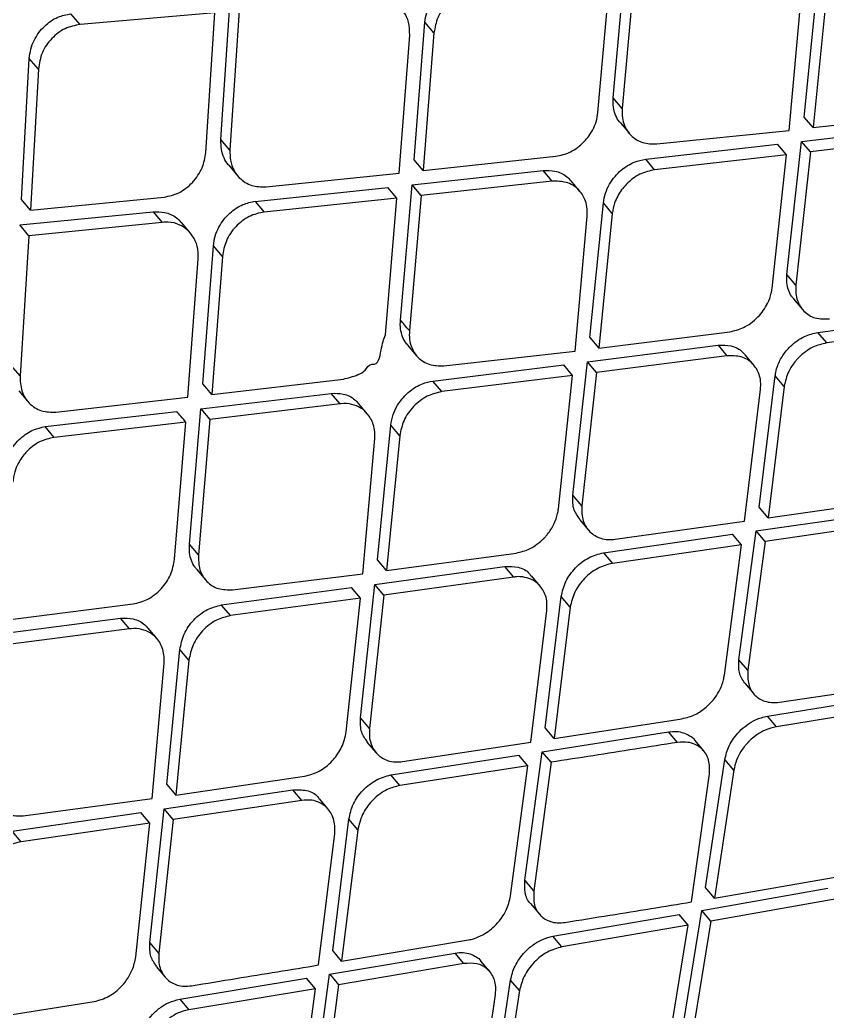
# Model space of a CAD drawing. Extents: x 0 to 84, y -21 to 126.
# Drawn here: x 10.1 to 11.04, y 63.397 to 64.551 of the extents above; entities that cross this region are included whole.
import ezdxf

# ---------------------------------------------------------------- set-up
doc = ezdxf.new("R2010")
doc.units = 0
doc.header["$MEASUREMENT"] = 0
doc.layers.add('1', color=4, linetype='Continuous')

# ---------------------------------------------------------------- blocks, each defined once
blk = doc.blocks.new('PRODIGY')
at = {"layer": '1', "color": 3, "linetype": 'Continuous', "lineweight": 25}
for p, q in [((10.791, 64.4602), (10.8048, 64.6174)), ((10.7732, 64.4433), (10.7871, 64.6022)), ((10.8153, 64.6049), (10.8014, 64.4478)), ((11.0132, 64.4379), (11.0291, 64.5944)), ((10.9958, 64.4224), (11.01, 64.5794)), ((11.0395, 64.5821), (11.0236, 64.4256)), ((10.3343, 64.4117), (10.345, 64.5743)), ((10.1702, 64.5457), (10.1597, 64.5582)), ((10.3271, 64.5593), (10.1702, 64.5456)), ((10.3166, 64.3965), (10.3271, 64.5593)), ((10.3556, 64.5618), (10.3448, 64.3993)), ((10.5592, 64.388), (10.5718, 64.5484)), ((10.5823, 64.5359), (10.5718, 64.5483)), ((10.5416, 64.3726), (10.554, 64.5332)), ((10.5823, 64.5359), (10.5697, 64.3756)), ((10.1019, 64.3419), (10.1112, 64.5062)), ((10.1218, 64.4937), (10.1112, 64.5062)), ((10.1218, 64.4937), (10.1125, 64.3294)), ((10.8014, 64.4478), (10.791, 64.4602)), ((11.0236, 64.4256), (11.177, 64.4433)), ((10.7993, 64.431), (10.8098, 64.4186)), ((11.0236, 64.4256), (11.0132, 64.4379)), ((10.8417, 64.4066), (10.9958, 64.4224)), ((11.0102, 64.4096), (11.1634, 64.4276)), ((10.3448, 64.3993), (10.3343, 64.4117)), ((10.8288, 64.3889), (10.9824, 64.4064)), ((10.9933, 64.2544), (11.0102, 64.4096)), ((11.0207, 64.3973), (11.0103, 64.4096)), ((11.1738, 64.4153), (11.0207, 64.3973)), ((10.9928, 64.394), (10.8392, 64.3765)), ((10.976, 64.2386), (10.9928, 64.394)), ((11.0207, 64.3973), (11.0037, 64.2421)), ((10.3433, 64.3818), (10.3539, 64.3692)), ((10.5697, 64.3756), (10.5592, 64.388)), ((10.5697, 64.3756), (10.724, 64.3922)), ((10.8392, 64.3765), (10.8288, 64.3889)), ((10.3868, 64.3566), (10.5416, 64.3726)), ((10.5568, 64.359), (10.7095, 64.3756)), ((10.72, 64.3632), (10.7095, 64.3756)), ((10.5432, 64.2015), (10.5568, 64.359)), ((10.5673, 64.3466), (10.5568, 64.359)), ((10.72, 64.3632), (10.5673, 64.3466)), ((10.7523, 64.3513), (10.7419, 64.3636)), ((10.3741, 64.3397), (10.5287, 64.356)), ((10.5392, 64.3436), (10.5287, 64.356)), ((10.1125, 64.3294), (10.1019, 64.3419)), ((10.1125, 64.3294), (10.268, 64.3446)), ((10.3741, 64.3397), (10.3846, 64.3273)), ((10.5392, 64.3436), (10.3846, 64.3273)), ((10.5257, 64.1843), (10.5392, 64.3436)), ((10.5673, 64.3466), (10.5537, 64.1891)), ((10.7639, 64.1811), (10.7795, 64.3379)), ((10.7899, 64.3255), (10.7795, 64.3379)), ((10.1001, 64.3122), (10.2555, 64.3276)), ((10.2555, 64.3276), (10.266, 64.3152)), ((10.7899, 64.3255), (10.7743, 64.1688)), ((10.266, 64.3151), (10.1107, 64.2997)), ((10.2989, 64.3025), (10.2885, 64.3149)), ((10.7466, 64.1653), (10.7606, 64.3226)), ((10.1107, 64.2997), (10.1002, 64.3122)), ((10.1107, 64.2997), (10.1004, 64.1366)), ((10.3132, 64.1272), (10.3255, 64.288)), ((10.336, 64.2755), (10.3255, 64.288)), ((10.2958, 64.1116), (10.3079, 64.2726)), ((10.336, 64.2755), (10.3237, 64.1148)), ((11.0037, 64.2421), (10.9933, 64.2544)), ((11.0009, 64.2261), (11.0113, 64.2138)), ((11.0292, 64.1871), (11.1807, 64.2071)), ((10.7743, 64.1688), (10.9266, 64.1879)), ((11.0396, 64.1748), (11.0292, 64.1871)), ((11.1911, 64.1948), (11.0396, 64.1748)), ((10.7639, 64.1811), (10.7743, 64.1688)), ((10.5515, 64.1724), (10.562, 64.1599)), ((10.5937, 64.1482), (10.7466, 64.1653)), ((10.7609, 64.1528), (10.913, 64.1721)), ((10.913, 64.1721), (10.9234, 64.1597)), ((10.7441, 63.9974), (10.7609, 64.1528)), ((10.7714, 64.1404), (10.761, 64.1528)), ((10.9234, 64.1597), (10.7714, 64.1404)), ((10.955, 64.1487), (10.9446, 64.161)), ((10.1004, 64.1366), (10.0898, 64.1491)), ((10.5808, 64.1304), (10.7333, 64.1493)), ((10.7437, 64.1369), (10.7333, 64.1493)), ((10.7714, 64.1404), (10.7545, 63.9851)), ((10.3237, 64.1148), (10.477, 64.1327)), ((10.5913, 64.1181), (10.5809, 64.1304)), ((10.7437, 64.1369), (10.5913, 64.1181)), ((10.7271, 63.9814), (10.7437, 64.1369)), ((10.9608, 63.9835), (10.9796, 64.1365)), ((10.99, 64.1241), (10.9796, 64.1365)), ((10.0988, 64.1192), (10.1095, 64.1066)), ((10.3109, 64.0981), (10.4625, 64.1161)), ((10.4729, 64.1037), (10.4625, 64.1161)), ((10.9439, 63.9672), (10.9625, 64.1205)), ((10.99, 64.1241), (10.9712, 63.9711)), ((10.1421, 64.0942), (10.2958, 64.1116)), ((10.1295, 64.0773), (10.2831, 64.0949)), ((10.2976, 63.9403), (10.3109, 64.0981)), ((10.3109, 64.0981), (10.3214, 64.0857)), ((10.4729, 64.1037), (10.3214, 64.0857)), ((10.505, 64.092), (10.4946, 64.1044)), ((10.2935, 64.0825), (10.1401, 64.0648)), ((10.2803, 63.9228), (10.2935, 64.0825)), ((10.3214, 64.0857), (10.3081, 63.9279)), ((10.1401, 64.0648), (10.1296, 64.0773)), ((10.5165, 63.922), (10.532, 64.079)), ((10.5424, 64.0666), (10.532, 64.079)), ((10.4995, 63.9059), (10.5133, 64.0634)), ((10.5424, 64.0666), (10.527, 63.9096)), ((10.7545, 63.9851), (10.7441, 63.9974)), ((10.9712, 63.9711), (11.1214, 63.9927)), ((10.9573, 63.9558), (11.1058, 63.9774)), ((10.9712, 63.9711), (10.9608, 63.9835)), ((10.7516, 63.9692), (10.7621, 63.9568)), ((10.7934, 63.9461), (10.9439, 63.9672)), ((10.9373, 63.8058), (10.9573, 63.9558)), ((10.9677, 63.9435), (10.9573, 63.9558)), ((11.1162, 63.9651), (10.9677, 63.9435)), ((10.7797, 63.9305), (10.93, 63.9519)), ((10.9404, 63.9395), (10.93, 63.9519)), ((10.9677, 63.9435), (10.9477, 63.7935)), ((10.3081, 63.9279), (10.2976, 63.9403)), ((10.9404, 63.9395), (10.7901, 63.9181)), ((10.9205, 63.7879), (10.9404, 63.9395)), ((10.527, 63.9096), (10.5165, 63.922)), ((10.527, 63.9096), (10.678, 63.9301)), ((10.7797, 63.9305), (10.7901, 63.9181)), ((10.3059, 63.9112), (10.3164, 63.8988)), ((10.5136, 63.8936), (10.6645, 63.9143)), ((10.6645, 63.9144), (10.6749, 63.902)), ((10.3478, 63.8873), (10.4995, 63.9059)), ((10.6749, 63.902), (10.5241, 63.8812)), ((10.7062, 63.8913), (10.6958, 63.9036)), ((10.335, 63.8696), (10.4862, 63.8899)), ((10.4966, 63.8775), (10.4862, 63.8899)), ((10.4969, 63.7381), (10.5136, 63.8936)), ((10.5241, 63.8812), (10.5136, 63.8936)), ((10.4966, 63.8775), (10.3454, 63.8572)), ((10.4801, 63.7218), (10.4966, 63.8775)), ((10.5241, 63.8812), (10.5073, 63.7258)), ((10.7117, 63.7264), (10.7305, 63.8794)), ((10.7409, 63.867), (10.7305, 63.8794)), ((10.0799, 63.8514), (10.232, 63.8708)), ((10.3454, 63.8572), (10.335, 63.8695)), ((10.6951, 63.7099), (10.7136, 63.8631)), ((10.7409, 63.867), (10.7221, 63.714)), ((10.0671, 63.8348), (10.2175, 63.8541)), ((10.228, 63.8417), (10.2175, 63.8541)), ((10.228, 63.8417), (10.0776, 63.8223)), ((10.2599, 63.8303), (10.2494, 63.8427)), ((10.2712, 63.6604), (10.2865, 63.8176)), ((10.297, 63.8052), (10.2865, 63.8176)), ((10.297, 63.8052), (10.2816, 63.648)), ((10.9477, 63.7935), (10.9373, 63.8058)), ((10.2544, 63.6441), (10.2681, 63.8017)), ((10.9441, 63.7786), (10.9545, 63.7662)), ((10.9846, 63.7563), (11.1332, 63.7786)), ((10.9705, 63.7401), (11.1187, 63.764)), ((11.1291, 63.7516), (10.9809, 63.7277)), ((10.7221, 63.714), (10.871, 63.7371)), ((10.9809, 63.7277), (10.9705, 63.7401)), ((10.7221, 63.714), (10.7117, 63.7264)), ((10.7082, 63.6987), (10.8554, 63.7218)), ((10.8658, 63.7095), (10.8554, 63.7218)), ((10.8963, 63.6997), (10.8859, 63.712)), ((10.5043, 63.71), (10.5148, 63.6976)), ((10.5458, 63.6872), (10.6951, 63.7099)), ((10.5321, 63.6716), (10.6811, 63.6945)), ((10.6915, 63.6822), (10.6811, 63.6945)), ((10.6881, 63.5489), (10.7082, 63.6987)), ((10.7186, 63.6864), (10.7082, 63.6987)), ((10.8985, 63.5407), (10.9209, 63.6895)), ((10.9313, 63.6771), (10.9209, 63.6895)), ((10.6915, 63.6822), (10.5425, 63.6593)), ((10.6715, 63.5307), (10.6915, 63.6822)), ((10.7186, 63.6864), (10.6985, 63.5366)), ((10.2817, 63.648), (10.4314, 63.6701)), ((10.5425, 63.6593), (10.5321, 63.6716)), ((10.8823, 63.5237), (10.903, 63.673)), ((10.9313, 63.6771), (10.9089, 63.5283)), ((10.2683, 63.632), (10.4178, 63.6543)), ((10.2712, 63.6604), (10.2816, 63.648)), ((10.4283, 63.642), (10.4178, 63.6543)), ((10.104, 63.624), (10.2544, 63.6441)), ((10.4593, 63.6316), (10.4489, 63.6439)), ((10.2516, 63.4765), (10.2683, 63.632)), ((10.2788, 63.6196), (10.2683, 63.632)), ((10.4283, 63.642), (10.2788, 63.6196)), ((10.0911, 63.6062), (10.2411, 63.628)), ((10.2516, 63.6156), (10.2411, 63.628)), ((10.2788, 63.6196), (10.262, 63.4642)), ((10.4644, 63.4672), (10.4833, 63.6201)), ((10.4937, 63.6077), (10.4833, 63.6201)), ((10.2516, 63.6156), (10.1016, 63.5938)), ((10.2351, 63.4599), (10.2516, 63.6156)), ((10.1016, 63.5938), (10.0912, 63.6062)), ((10.448, 63.4503), (10.4667, 63.6036)), ((10.4937, 63.6077), (10.4748, 63.4548)), ((10.9089, 63.5283), (11.0558, 63.5538)), ((10.6985, 63.5366), (10.6881, 63.5489)), ((10.8943, 63.5138), (11.0409, 63.5396)), ((10.9089, 63.5283), (10.8985, 63.5407)), ((11.0514, 63.5272), (10.9048, 63.5014)), ((10.6947, 63.5218), (10.7051, 63.5094)), ((10.7208, 63.4837), (10.8677, 63.5092)), ((10.8781, 63.4968), (10.8677, 63.5092)), ((10.8703, 63.367), (10.8943, 63.5138)), ((10.9048, 63.5014), (10.8943, 63.5138)), ((10.8781, 63.4968), (10.7312, 63.4714)), ((10.8543, 63.3497), (10.8781, 63.4968)), ((10.9048, 63.5014), (10.8808, 63.3546)), ((10.7312, 63.4714), (10.7208, 63.4837)), ((10.262, 63.4642), (10.2516, 63.4765)), ((10.4748, 63.4548), (10.6224, 63.4795)), ((10.4608, 63.4396), (10.6068, 63.4642)), ((10.4748, 63.4548), (10.4644, 63.4672)), ((10.6172, 63.4519), (10.6068, 63.4642)), ((10.2589, 63.4486), (10.2694, 63.4361)), ((10.6172, 63.4519), (10.4713, 63.4272)), ((10.6473, 63.4426), (10.6369, 63.4548)), ((10.2864, 63.4105), (10.434, 63.4351)), ((10.4445, 63.4227), (10.434, 63.4351)), ((10.4406, 63.2899), (10.4608, 63.4396)), ((10.4609, 63.4395), (10.4713, 63.4272)), ((10.4713, 63.4272), (10.451, 63.2776)), ((10.6488, 63.2843), (10.6715, 63.4327)), ((10.6819, 63.4204), (10.6715, 63.4327)), ((10.4445, 63.4227), (10.2968, 63.3982)), ((10.4243, 63.2714), (10.4445, 63.4227)), ((10.6328, 63.267), (10.6539, 63.4159)), ((10.6819, 63.4204), (10.6593, 63.2719)), ((10.0383, 63.3841), (10.1868, 63.4077)), ((10.2864, 63.4105), (10.2968, 63.3982))]:
    blk.add_line(p, q, dxfattribs=at)
at = {"layer": '1', "color": 3, "linetype": 'Continuous', "lineweight": 25, "flags": 128}
for points in [[(10.9928, 64.394), (10.987, 64.401), (10.9824, 64.4064)], [(10.3237, 64.1148), (10.3178, 64.1218), (10.3132, 64.1272)], [(10.5073, 63.7258), (10.5015, 63.7327), (10.4969, 63.7381)]]:
    blk.add_lwpolyline(points, dxfattribs=at)
at = {"layer": '1', "color": 3, "linetype": 'Continuous', "lineweight": 25}
for points, knots in [([(9.9071, 61.4994), (10.0344, 61.6178), (10.2936, 61.8591), (10.674, 62.2138), (11.0381, 62.5536), (11.3708, 62.8642), (11.6721, 63.1456), (11.9421, 63.3978), (12.2073, 63.6454), (12.4768, 63.8969), (12.7617, 64.1627), (13.0468, 64.4283), (13.3194, 64.6822), (13.5794, 64.9241), (13.829, 65.1563), (14.0937, 65.4023), (14.3852, 65.673), (14.7122, 65.9766), (15.0677, 66.3063), (15.4502, 66.6609), (15.8584, 67.0394), (16.2987, 67.448), (16.7561, 67.8725), (17.0665, 68.1614), (17.2195, 68.3038)], [0, 0, 0, 0, 0.052205, 0.106329, 0.156158, 0.201702, 0.242965, 0.279941, 0.312633, 0.351893, 0.390616, 0.429625, 0.468921, 0.502488, 0.536262, 0.571311, 0.611052, 0.65574, 0.705379, 0.756722, 0.812476, 0.872629, 0.937199, 1, 1, 1, 1]), ([(18.6647, 67.4283), (18.3332, 67.2006), (17.6736, 66.7476), (16.7295, 66.0094), (15.8109, 65.2516), (14.9176, 64.4679), (14.0492, 63.67), (13.2016, 62.8605), (12.3829, 62.0294), (11.5877, 61.1661), (11.0913, 60.5598), (10.8417, 60.2549)], [0, 0, 0, 0, 0.113392, 0.225638, 0.337341, 0.448782, 0.560232, 0.669481, 0.778832, 0.888787, 1, 1, 1, 1]), ([(13.4874, 64.9679), (13.0503, 64.5586), (12.3785, 63.9295), (11.1802, 62.783), (10.4172, 62.0482), (9.8858, 61.5364)], [0, 0, 0, 0, 0.360925, 0.554871, 1, 1, 1, 1]), ([(10.5718, 64.5484), (10.5723, 64.552), (10.5733, 64.5591), (10.5776, 64.5692), (10.5834, 64.5781), (10.5923, 64.5878), (10.605, 64.5965), (10.6158, 64.5986), (10.6209, 64.5996)], [0, 0, 0, 0, 0.148006, 0.289391, 0.424233, 0.552569, 0.78883, 1, 1, 1, 1]), ([(10.6314, 64.5872), (10.6254, 64.5859), (10.6164, 64.5841), (10.6053, 64.5771), (10.5955, 64.5684), (10.5857, 64.5544), (10.5834, 64.5421), (10.5823, 64.5359)], [0, 0, 0, 0, 0.246685, 0.372885, 0.500749, 0.750114, 1, 1, 1, 1]), ([(10.554, 64.5332), (10.5539, 64.5384), (10.5537, 64.5483), (10.5481, 64.5601), (10.5406, 64.5682), (10.5309, 64.574), (10.5218, 64.5763), (10.5148, 64.5765), (10.5127, 64.5761), (10.5119, 64.576)], [0, 0, 0, 0, 0.2156915, 0.4055652, 0.5695372, 0.707582, 0.9051381, 0.9653436, 1, 1, 1, 1]), ([(10.1112, 64.5062), (10.1116, 64.5099), (10.1125, 64.517), (10.1165, 64.5272), (10.122, 64.5363), (10.1308, 64.5461), (10.1435, 64.5551), (10.1545, 64.5572), (10.1597, 64.5582)], [0, 0, 0, 0, 0.146299, 0.286405, 0.4204, 0.548329, 0.785442, 1, 1, 1, 1]), ([(10.1702, 64.5457), (10.1643, 64.5445), (10.1524, 64.5421), (10.1366, 64.53), (10.1248, 64.5132), (10.1228, 64.5002), (10.1218, 64.4937)], [0, 0, 0, 0, 0.242265, 0.488923, 0.741127, 1, 1, 1, 1]), ([(10.7994, 64.4311), (10.799, 64.4316), (10.7965, 64.434), (10.7935, 64.4401), (10.7907, 64.4494), (10.7909, 64.4565), (10.791, 64.4602)], [0, 0, 0, 0, 0.058711, 0.355046, 0.668813, 1, 1, 1, 1]), ([(10.724, 64.3922), (10.7298, 64.3934), (10.7387, 64.3953), (10.7497, 64.4023), (10.7591, 64.4105), (10.7665, 64.4209), (10.7716, 64.4328), (10.7727, 64.4396), (10.7732, 64.4433)], [0, 0, 0, 0, 0.241201, 0.368507, 0.499915, 0.716932, 0.850299, 1, 1, 1, 1]), ([(10.8014, 64.4478), (10.8013, 64.4441), (10.8012, 64.4373), (10.8042, 64.4264), (10.8098, 64.4176), (10.8176, 64.4114), (10.8274, 64.4067), (10.836, 64.4066), (10.8417, 64.4066)], [0, 0, 0, 0, 0.153877, 0.288656, 0.500158, 0.629784, 0.756456, 1, 1, 1, 1]), ([(10.3433, 64.3818), (10.3432, 64.382), (10.3408, 64.3843), (10.3376, 64.3904), (10.3342, 64.4002), (10.3343, 64.4078), (10.3343, 64.4117)], [0, 0, 0, 0, 0.023366, 0.327201, 0.652725, 1, 1, 1, 1]), ([(10.268, 64.3446), (10.2739, 64.3459), (10.2828, 64.3478), (10.2938, 64.3548), (10.3014, 64.3617), (10.3077, 64.3698), (10.3141, 64.3813), (10.3156, 64.3905), (10.3166, 64.3965)], [0, 0, 0, 0, 0.243223, 0.370126, 0.500157, 0.633026, 0.760745, 1, 1, 1, 1]), ([(10.3448, 64.3993), (10.3448, 64.3954), (10.3448, 64.3892), (10.3478, 64.378), (10.3534, 64.3686), (10.3622, 64.3616), (10.3723, 64.3568), (10.381, 64.3567), (10.3868, 64.3566)], [0, 0, 0, 0, 0.159796, 0.250594, 0.499741, 0.631311, 0.75868, 1, 1, 1, 1]), ([(10.7795, 64.3379), (10.7801, 64.3418), (10.7814, 64.3492), (10.7864, 64.3598), (10.7927, 64.3688), (10.802, 64.378), (10.8143, 64.3859), (10.8243, 64.388), (10.8288, 64.3889)], [0, 0, 0, 0, 0.159715, 0.309549, 0.449497, 0.579577, 0.809251, 1, 1, 1, 1]), ([(10.7095, 64.3756), (10.7141, 64.3757), (10.7241, 64.3758), (10.7352, 64.3707), (10.7402, 64.3653), (10.7418, 64.3635)], [0, 0, 0, 0, 0.363313, 0.790137, 1, 1, 1, 1]), ([(10.8392, 64.3765), (10.8334, 64.3752), (10.8246, 64.3733), (10.8136, 64.3663), (10.8043, 64.3582), (10.7971, 64.3482), (10.7918, 64.3365), (10.7906, 64.3296), (10.7899, 64.3255)], [0, 0, 0, 0, 0.242795, 0.369651, 0.499845, 0.715345, 0.831948, 1, 1, 1, 1]), ([(10.7606, 64.3226), (10.7607, 64.3263), (10.7608, 64.3331), (10.7577, 64.3438), (10.752, 64.3526), (10.7441, 64.3587), (10.7342, 64.3632), (10.7256, 64.3632), (10.72, 64.3632)], [0, 0, 0, 0, 0.153854, 0.288631, 0.500144, 0.631406, 0.758617, 1, 1, 1, 1]), ([(10.3255, 64.288), (10.326, 64.2917), (10.327, 64.2991), (10.3315, 64.3095), (10.3374, 64.3186), (10.3464, 64.3281), (10.3589, 64.3367), (10.3693, 64.3388), (10.3741, 64.3398)], [0, 0, 0, 0, 0.153096, 0.298154, 0.43519, 0.564269, 0.797611, 1, 1, 1, 1]), ([(10.2555, 64.3276), (10.2599, 64.3276), (10.2697, 64.3277), (10.2811, 64.3224), (10.2865, 64.3168), (10.2884, 64.3148)], [0, 0, 0, 0, 0.344703, 0.767508, 1, 1, 1, 1]), ([(10.3846, 64.3273), (10.3787, 64.326), (10.3698, 64.3241), (10.3588, 64.317), (10.349, 64.3082), (10.3393, 64.2941), (10.3371, 64.2817), (10.336, 64.2755)], [0, 0, 0, 0, 0.24475, 0.371433, 0.500697, 0.750091, 1, 1, 1, 1]), ([(10.3079, 64.2726), (10.3078, 64.2777), (10.3076, 64.2874), (10.3021, 64.2991), (10.2948, 64.3072), (10.2853, 64.3131), (10.2752, 64.3161), (10.2683, 64.3154), (10.266, 64.3152)], [0, 0, 0, 0, 0.21166, 0.398602, 0.560788, 0.698172, 0.897975, 1, 1, 1, 1]), ([(11.0011, 64.2263), (11.0002, 64.2272), (10.9976, 64.2301), (10.9948, 64.2365), (10.9927, 64.245), (10.9931, 64.2513), (10.9933, 64.2544)], [0, 0, 0, 0, 0.133153, 0.415308, 0.704248, 1, 1, 1, 1]), ([(10.9266, 64.1878), (10.932, 64.1891), (10.9405, 64.191), (10.9515, 64.1978), (10.9618, 64.2067), (10.9704, 64.2188), (10.9748, 64.2307), (10.9757, 64.2366), (10.976, 64.2386)], [0, 0, 0, 0, 0.228946, 0.359361, 0.500031, 0.749343, 0.915909, 1, 1, 1, 1]), ([(11.0037, 64.2421), (11.0035, 64.2389), (11.0032, 64.2326), (11.0057, 64.2219), (11.0124, 64.2109), (11.0257, 64.2025), (11.0371, 64.2027), (11.0429, 64.2027)], [0, 0, 0, 0, 0.138081, 0.267742, 0.500912, 0.748812, 1, 1, 1, 1]), ([(10.5517, 64.1725), (10.5511, 64.1731), (10.5485, 64.1758), (10.5455, 64.1821), (10.5429, 64.1911), (10.5431, 64.198), (10.5432, 64.2015)], [0, 0, 0, 0, 0.0896789, 0.3796985, 0.6830976, 1, 1, 1, 1]), ([(10.5537, 64.1891), (10.5517, 64.1914), (10.5483, 64.1955), (10.5448, 64.1996), (10.5432, 64.2015)], [0, 0, 0, 0, 0.560003, 1, 1, 1, 1]), ([(10.5537, 64.1891), (10.5536, 64.1856), (10.5534, 64.179), (10.5563, 64.1681), (10.5633, 64.1569), (10.5766, 64.1483), (10.588, 64.1482), (10.5937, 64.1482)], [0, 0, 0, 0, 0.146413, 0.278825, 0.500792, 0.753751, 1, 1, 1, 1]), ([(10.9796, 64.1365), (10.9798, 64.1378), (10.9804, 64.1418), (10.9827, 64.1499), (10.988, 64.1603), (10.996, 64.1702), (11.0048, 64.1775), (11.0156, 64.184), (11.0239, 64.1859), (11.0292, 64.1871)], [0, 0, 0, 0, 0.057413, 0.170558, 0.339233, 0.511543, 0.649001, 0.776362, 1, 1, 1, 1]), ([(10.477, 64.1327), (10.4825, 64.1341), (10.4909, 64.1363), (10.5032, 64.1423), (10.5054, 64.1491), (10.5098, 64.1501), (10.5098, 64.1501), (10.5182, 64.1483), (10.5203, 64.1689), (10.5239, 64.1792), (10.5257, 64.1843)], [0, 0, 0, 0, 0.238925, 0.367175, 0.500534, 0.500642, 0.500672, 0.500701, 0.750475, 1, 1, 1, 1]), ([(11.0396, 64.1748), (11.0341, 64.1735), (11.0256, 64.1715), (11.0146, 64.1647), (11.0087, 64.1596), (11.0048, 64.1555), (11.0005, 64.1505), (10.9936, 64.1401), (10.9914, 64.1301), (10.99, 64.1241)], [0, 0, 0, 0, 0.232669, 0.36208, 0.499908, 0.528601, 0.579998, 0.750395, 1, 1, 1, 1]), ([(10.913, 64.1721), (10.9182, 64.1722), (10.9289, 64.1724), (10.9394, 64.167), (10.9434, 64.162), (10.9444, 64.1609)], [0, 0, 0, 0, 0.419658, 0.867172, 1, 1, 1, 1]), ([(10.9625, 64.1205), (10.9627, 64.1237), (10.963, 64.1299), (10.9606, 64.1406), (10.9539, 64.1516), (10.9406, 64.1599), (10.9291, 64.1598), (10.9234, 64.1597)], [0, 0, 0, 0, 0.137106, 0.266456, 0.500919, 0.751672, 1, 1, 1, 1]), ([(10.1004, 64.1366), (10.1006, 64.1305), (10.1011, 64.1184), (10.1089, 64.106), (10.1176, 64.0991), (10.1277, 64.0943), (10.1364, 64.0942), (10.1421, 64.0942)], [0, 0, 0, 0, 0.249596, 0.499299, 0.629509, 0.756489, 1, 1, 1, 1]), ([(10.532, 64.079), (10.5327, 64.0831), (10.534, 64.0911), (10.5395, 64.1022), (10.5463, 64.1114), (10.5558, 64.1204), (10.5676, 64.1277), (10.5768, 64.1296), (10.5808, 64.1304)], [0, 0, 0, 0, 0.171087, 0.329079, 0.473956, 0.605691, 0.828874, 1, 1, 1, 1]), ([(10.4625, 64.1161), (10.4673, 64.1162), (10.4776, 64.1163), (10.4885, 64.111), (10.4931, 64.1058), (10.4945, 64.1042)], [0, 0, 0, 0, 0.385904, 0.820289, 1, 1, 1, 1]), ([(10.5913, 64.1181), (10.5856, 64.1167), (10.5769, 64.1147), (10.566, 64.1077), (10.556, 64.0989), (10.5461, 64.0848), (10.5437, 64.0727), (10.5424, 64.0666)], [0, 0, 0, 0, 0.240143, 0.367921, 0.500564, 0.750055, 1, 1, 1, 1]), ([(10.5133, 64.0634), (10.5134, 64.0668), (10.5135, 64.0732), (10.5107, 64.0841), (10.505, 64.093), (10.4963, 64.0998), (10.4868, 64.1036), (10.4779, 64.1046), (10.4734, 64.1038), (10.4729, 64.1037)], [0, 0, 0, 0, 0.143593, 0.271934, 0.501774, 0.626188, 0.79622, 0.977554, 1, 1, 1, 1]), ([(10.2935, 64.0825), (10.2916, 64.0848), (10.2881, 64.0889), (10.2846, 64.0931), (10.2831, 64.0949)], [0, 0, 0, 0, 0.560013, 1, 1, 1, 1]), ([(10.0814, 64.025), (10.0819, 64.0289), (10.083, 64.0366), (10.0877, 64.0473), (10.0938, 64.0565), (10.1028, 64.066), (10.115, 64.0742), (10.125, 64.0763), (10.1295, 64.0773)], [0, 0, 0, 0, 0.158923, 0.308141, 0.447718, 0.577599, 0.807664, 1, 1, 1, 1]), ([(10.1401, 64.0648), (10.1343, 64.0635), (10.1254, 64.0615), (10.1146, 64.0544), (10.1057, 64.0463), (10.0986, 64.0361), (10.0935, 64.0241), (10.0924, 64.0166), (10.0919, 64.0126)], [0, 0, 0, 0, 0.242279, 0.369252, 0.499851, 0.698204, 0.836276, 1, 1, 1, 1]), ([(10.7522, 63.9696), (10.7497, 63.9729), (10.7455, 63.9783), (10.7436, 63.9883), (10.744, 63.9944), (10.7441, 63.9974)], [0, 0, 0, 0, 0.434532, 0.715473, 1, 1, 1, 1]), ([(10.678, 63.9301), (10.6833, 63.9314), (10.6917, 63.9334), (10.7026, 63.9402), (10.708, 63.945), (10.7111, 63.9481), (10.7125, 63.9496), (10.7167, 63.9546), (10.7223, 63.9635), (10.7258, 63.9734), (10.7269, 63.9794), (10.7271, 63.9811), (10.7271, 63.9814)], [0, 0, 0, 0, 0.225576, 0.356769, 0.499364, 0.499575, 0.525957, 0.576488, 0.749362, 0.926649, 0.991439, 1, 1, 1, 1]), ([(10.7545, 63.9851), (10.7544, 63.9819), (10.754, 63.9758), (10.7564, 63.965), (10.7631, 63.9539), (10.7741, 63.9475), (10.7847, 63.9454), (10.7905, 63.9458), (10.7934, 63.9461)], [0, 0, 0, 0, 0.134424, 0.262777, 0.50026, 0.74507, 0.871398, 1, 1, 1, 1]), ([(10.306, 63.9114), (10.3053, 63.9122), (10.3026, 63.915), (10.2997, 63.9214), (10.2973, 63.9303), (10.2975, 63.9369), (10.2976, 63.9403)], [0, 0, 0, 0, 0.114003, 0.399119, 0.694421, 1, 1, 1, 1]), ([(10.232, 63.8708), (10.2376, 63.8721), (10.2462, 63.8741), (10.257, 63.8812), (10.2669, 63.8902), (10.2768, 63.9044), (10.2791, 63.9167), (10.2803, 63.9228)], [0, 0, 0, 0, 0.236887, 0.365579, 0.500677, 0.750099, 1, 1, 1, 1]), ([(10.3081, 63.9279), (10.3082, 63.9219), (10.3084, 63.9101), (10.3172, 63.8961), (10.3307, 63.8873), (10.3421, 63.8873), (10.3478, 63.8873)], [0, 0, 0, 0, 0.250108, 0.500064, 0.751169, 1, 1, 1, 1]), ([(10.7305, 63.8794), (10.7319, 63.8854), (10.7345, 63.8973), (10.7465, 63.9135), (10.7623, 63.9259), (10.7739, 63.9289), (10.7797, 63.9305)], [0, 0, 0, 0, 0.250018, 0.50001, 0.750018, 1, 1, 1, 1]), ([(10.6645, 63.9144), (10.6698, 63.9144), (10.6806, 63.9146), (10.6915, 63.9096), (10.6946, 63.9042), (10.6952, 63.9032)], [0, 0, 0, 0, 0.4390974, 0.893437, 1, 1, 1, 1]), ([(10.7901, 63.9181), (10.7843, 63.9166), (10.7728, 63.9135), (10.757, 63.9011), (10.745, 63.885), (10.7423, 63.873), (10.7409, 63.867)], [0, 0, 0, 0, 0.250004, 0.499999, 0.749987, 1, 1, 1, 1]), ([(10.7136, 63.8631), (10.7138, 63.8662), (10.7142, 63.8723), (10.7119, 63.883), (10.7058, 63.8931), (10.696, 63.8998), (10.6869, 63.9023), (10.6799, 63.9028), (10.6762, 63.9022), (10.6749, 63.902)], [0, 0, 0, 0, 0.133181, 0.261035, 0.499714, 0.688435, 0.834752, 0.93857, 1, 1, 1, 1]), ([(10.2865, 63.8176), (10.2877, 63.8237), (10.2901, 63.836), (10.3001, 63.8502), (10.3101, 63.8591), (10.3209, 63.8662), (10.3294, 63.8682), (10.335, 63.8696)], [0, 0, 0, 0, 0.250928, 0.501541, 0.636521, 0.764743, 1, 1, 1, 1]), ([(10.2175, 63.8541), (10.2225, 63.8542), (10.233, 63.8544), (10.2437, 63.849), (10.2481, 63.8439), (10.2493, 63.8425)], [0, 0, 0, 0, 0.403708, 0.843997, 1, 1, 1, 1]), ([(10.3454, 63.8572), (10.3399, 63.8558), (10.3313, 63.8537), (10.3204, 63.8467), (10.3105, 63.8377), (10.3006, 63.8235), (10.2982, 63.8113), (10.297, 63.8052)], [0, 0, 0, 0, 0.236724, 0.365365, 0.500556, 0.750064, 1, 1, 1, 1]), ([(10.2681, 63.8017), (10.2682, 63.805), (10.2683, 63.8113), (10.2656, 63.8222), (10.26, 63.8312), (10.2512, 63.838), (10.2419, 63.8417), (10.2331, 63.8426), (10.2286, 63.8418), (10.228, 63.8417)], [0, 0, 0, 0, 0.13887, 0.266392, 0.50118, 0.625724, 0.792269, 0.974132, 1, 1, 1, 1]), ([(10.9441, 63.7786), (10.9415, 63.7825), (10.9365, 63.7902), (10.9371, 63.8007), (10.9373, 63.8058)], [0, 0, 0, 0, 0.514537, 1, 1, 1, 1]), ([(10.9477, 63.7935), (10.9476, 63.7879), (10.9473, 63.7766), (10.955, 63.7639), (10.9653, 63.7577), (10.9755, 63.7556), (10.9815, 63.7561), (10.9846, 63.7563)], [0, 0, 0, 0, 0.249717, 0.499671, 0.729334, 0.859662, 1, 1, 1, 1]), ([(10.871, 63.7371), (10.8763, 63.7384), (10.886, 63.7409), (10.8989, 63.7497), (10.9082, 63.7593), (10.9153, 63.7702), (10.919, 63.7796), (10.9201, 63.786), (10.9204, 63.7877), (10.9205, 63.7879)], [0, 0, 0, 0, 0.22588, 0.423098, 0.591582, 0.731256, 0.923308, 0.991688, 1, 1, 1, 1]), ([(10.5048, 63.7103), (10.5022, 63.7138), (10.4965, 63.7213), (10.4967, 63.7322), (10.4969, 63.7381)], [0, 0, 0, 0, 0.452309, 1, 1, 1, 1]), ([(10.9209, 63.6895), (10.9222, 63.6949), (10.9243, 63.7034), (10.9311, 63.7145), (10.938, 63.7228), (10.9467, 63.7303), (10.9578, 63.737), (10.9658, 63.739), (10.9705, 63.7401)], [0, 0, 0, 0, 0.234028, 0.362715, 0.498862, 0.64804, 0.798734, 1, 1, 1, 1]), ([(10.5073, 63.7258), (10.5071, 63.7227), (10.5068, 63.7166), (10.5091, 63.7059), (10.5157, 63.6948), (10.5266, 63.6884), (10.537, 63.6864), (10.5429, 63.6869), (10.5458, 63.6872)], [0, 0, 0, 0, 0.131924, 0.259425, 0.500182, 0.742415, 0.869403, 1, 1, 1, 1]), ([(10.9809, 63.7277), (10.9765, 63.7267), (10.9687, 63.7248), (10.9589, 63.719), (10.9526, 63.7141), (10.9495, 63.7111), (10.9484, 63.71), (10.9484, 63.71), (10.9483, 63.7099), (10.9481, 63.7097), (10.9477, 63.7093), (10.9469, 63.7084), (10.9454, 63.7068), (10.9428, 63.7036), (10.9386, 63.6976), (10.9339, 63.6883), (10.9322, 63.6811), (10.9313, 63.6771)], [0, 0, 0, 0, 0.191663, 0.339018, 0.441886, 0.500164, 0.500291, 0.501093, 0.502678, 0.505869, 0.512187, 0.524721, 0.549335, 0.596692, 0.68396, 0.828689, 1, 1, 1, 1]), ([(10.4314, 63.6701), (10.4372, 63.6716), (10.4488, 63.6747), (10.4639, 63.6868), (10.4716, 63.6976), (10.4774, 63.709), (10.4788, 63.7158), (10.4801, 63.7218)], [0, 0, 0, 0, 0.249791, 0.499629, 0.721542, 0.749981, 1, 1, 1, 1]), ([(10.8554, 63.7218), (10.8585, 63.7221), (10.8647, 63.7227), (10.8731, 63.721), (10.8799, 63.7175), (10.8845, 63.7146), (10.8857, 63.7121), (10.8858, 63.7119)], [0, 0, 0, 0, 0.256868, 0.505841, 0.747037, 0.980393, 1, 1, 1, 1]), ([(10.8658, 63.7095), (10.8494, 63.7069), (10.8003, 63.6992), (10.7513, 63.6915), (10.7186, 63.6864)], [0, 0, 0, 0, 0.334757, 1, 1, 1, 1]), ([(10.903, 63.673), (10.9032, 63.6785), (10.9034, 63.6896), (10.8962, 63.7012), (10.8871, 63.7073), (10.8772, 63.7104), (10.87, 63.7098), (10.8658, 63.7095)], [0, 0, 0, 0, 0.2473, 0.499505, 0.671186, 0.811962, 1, 1, 1, 1]), ([(10.4833, 63.6201), (10.4846, 63.6261), (10.4872, 63.6382), (10.4991, 63.6544), (10.5148, 63.6669), (10.5263, 63.6701), (10.5321, 63.6716)], [0, 0, 0, 0, 0.250013, 0.500011, 0.750008, 1, 1, 1, 1]), ([(10.0645, 63.6642), (10.0644, 63.6609), (10.0643, 63.6545), (10.0669, 63.6436), (10.0738, 63.6323), (10.087, 63.6238), (10.0983, 63.6239), (10.104, 63.624)], [0, 0, 0, 0, 0.13836, 0.268072, 0.50073, 0.749528, 1, 1, 1, 1]), ([(10.4178, 63.6543), (10.4233, 63.6544), (10.4342, 63.6546), (10.445, 63.6497), (10.4479, 63.6444), (10.4484, 63.6436)], [0, 0, 0, 0, 0.454609, 0.913932, 1, 1, 1, 1]), ([(10.5425, 63.6593), (10.5376, 63.6581), (10.5296, 63.6561), (10.5187, 63.6493), (10.5081, 63.6401), (10.4978, 63.6257), (10.4951, 63.6137), (10.4937, 63.6077)], [0, 0, 0, 0, 0.211991, 0.346763, 0.50046, 0.75029, 1, 1, 1, 1]), ([(10.4667, 63.6036), (10.4668, 63.6066), (10.4672, 63.6126), (10.465, 63.6233), (10.4591, 63.6332), (10.4496, 63.6397), (10.4394, 63.6429), (10.4323, 63.6423), (10.4283, 63.642)], [0, 0, 0, 0, 0.13085, 0.257933, 0.499912, 0.678518, 0.821478, 1, 1, 1, 1]), ([(10.1016, 63.5938), (10.0962, 63.5925), (10.0877, 63.5903), (10.077, 63.5832), (10.07, 63.5768), (10.0636, 63.5689), (10.0567, 63.5575), (10.0548, 63.5475), (10.0536, 63.5414)], [0, 0, 0, 0, 0.232658, 0.362131, 0.500071, 0.593303, 0.750425, 1, 1, 1, 1]), ([(10.6947, 63.5218), (10.6947, 63.5219), (10.6912, 63.525), (10.6876, 63.5339), (10.6879, 63.5441), (10.6881, 63.5489)], [0, 0, 0, 0, 0.00822, 0.526746, 1, 1, 1, 1]), ([(10.6224, 63.4795), (10.6244, 63.4799), (10.6301, 63.4811), (10.6414, 63.4861), (10.6528, 63.4949), (10.6613, 63.5052), (10.6681, 63.5164), (10.6702, 63.525), (10.6715, 63.5307)], [0, 0, 0, 0, 0.090266, 0.250395, 0.499565, 0.633266, 0.761395, 1, 1, 1, 1]), ([(10.6985, 63.5366), (10.6984, 63.531), (10.698, 63.5197), (10.7056, 63.5072), (10.7157, 63.5011), (10.7258, 63.499), (10.7318, 63.4996), (10.7349, 63.4999)], [0, 0, 0, 0, 0.248046, 0.499611, 0.726187, 0.857302, 1, 1, 1, 1]), ([(10.7349, 63.4999), (10.7523, 63.5027), (10.8015, 63.5106), (10.8506, 63.5186), (10.8823, 63.5237)], [0, 0, 0, 0, 0.354019, 1, 1, 1, 1]), ([(10.6715, 63.4327), (10.6728, 63.4382), (10.6749, 63.4467), (10.6817, 63.4578), (10.6891, 63.4668), (10.6983, 63.4746), (10.7094, 63.4809), (10.7167, 63.4827), (10.7208, 63.4838)], [0, 0, 0, 0, 0.235169, 0.363148, 0.497735, 0.679264, 0.82224, 1, 1, 1, 1]), ([(10.2593, 63.4488), (10.2567, 63.4524), (10.2512, 63.4599), (10.2514, 63.4708), (10.2516, 63.4765)], [0, 0, 0, 0, 0.4660956, 1, 1, 1, 1]), ([(10.7312, 63.4714), (10.7255, 63.4698), (10.7141, 63.4665), (10.7007, 63.4559), (10.6922, 63.4456), (10.6854, 63.4344), (10.6833, 63.4259), (10.6819, 63.4204)], [0, 0, 0, 0, 0.249546, 0.499098, 0.634228, 0.763044, 1, 1, 1, 1]), ([(10.1868, 63.4077), (10.1925, 63.4093), (10.204, 63.4125), (10.2175, 63.4236), (10.2261, 63.4348), (10.2324, 63.4463), (10.234, 63.4547), (10.2351, 63.4599)], [0, 0, 0, 0, 0.249559, 0.499087, 0.651197, 0.785497, 1, 1, 1, 1]), ([(10.262, 63.4642), (10.2619, 63.4611), (10.2615, 63.4551), (10.2637, 63.4444), (10.2702, 63.4334), (10.281, 63.4271), (10.2914, 63.4252), (10.2972, 63.4258), (10.3001, 63.4261)], [0, 0, 0, 0, 0.129971, 0.256806, 0.500119, 0.74004, 0.867611, 1, 1, 1, 1]), ([(10.6068, 63.4642), (10.6099, 63.4646), (10.6161, 63.4652), (10.6246, 63.4635), (10.6313, 63.4599), (10.6358, 63.4571), (10.6369, 63.4548), (10.6369, 63.4548)], [0, 0, 0, 0, 0.263379, 0.51702, 0.760864, 0.995007, 1, 1, 1, 1]), ([(10.3001, 63.4261), (10.3174, 63.4289), (10.3667, 63.437), (10.416, 63.4451), (10.448, 63.4503)], [0, 0, 0, 0, 0.350444, 1, 1, 1, 1]), ([(10.6539, 63.4159), (10.6541, 63.4189), (10.6546, 63.4249), (10.6524, 63.4355), (10.6456, 63.446), (10.6327, 63.453), (10.6223, 63.4523), (10.6172, 63.4519)], [0, 0, 0, 0, 0.134267, 0.265945, 0.520339, 0.764916, 1, 1, 1, 1]), ([(10.2379, 63.3585), (10.2391, 63.3638), (10.2408, 63.3723), (10.2472, 63.3838), (10.2545, 63.3931), (10.2635, 63.401), (10.2745, 63.4075), (10.282, 63.4094), (10.2864, 63.4105)], [0, 0, 0, 0, 0.220369, 0.353881, 0.501994, 0.669218, 0.808097, 1, 1, 1, 1]), ([(10.2968, 63.3982), (10.2925, 63.3971), (10.2849, 63.3951), (10.274, 63.3886), (10.264, 63.3799), (10.2559, 63.3689), (10.2512, 63.3585), (10.2492, 63.3511), (10.2486, 63.3475), (10.2484, 63.3462)], [0, 0, 0, 0, 0.190558, 0.330561, 0.500107, 0.694298, 0.84244, 0.944347, 1, 1, 1, 1])]:
    blk.add_open_spline(points, degree=3, knots=knots, dxfattribs=at)

msp = doc.modelspace()

# ---------------------------------------------------------------- block references
at = {"layer": '1'}
msp.add_blockref('PRODIGY', (0, 0), dxfattribs=at)

doc.saveas('drawing.dxf')
